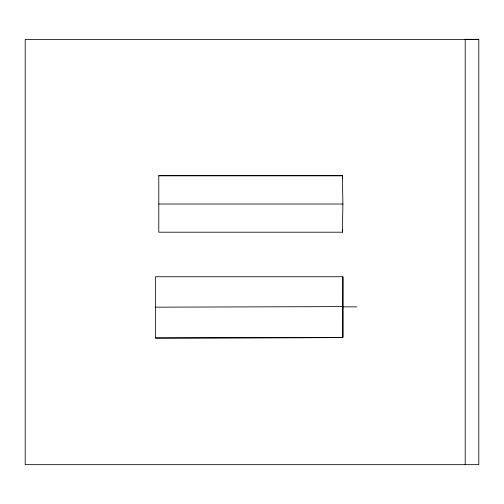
<?xml version="1.0" encoding="UTF-8"?>
<svg xmlns="http://www.w3.org/2000/svg" width="504" height="504" viewBox="0 0 504 504"><rect width="100%" height="100%" fill="white"/><g stroke="black" fill="none" stroke-linecap="round" stroke-linejoin="round"><path stroke-width="0.76" d="M342.43 178.668L342.43 175.518L158.785 175.518L158.785 232.199L342.43 232.199L342.884 204.013L342.43 175.827L158.785 175.827M472.229 39.482L478.8 39.331L478.8 464.669L25.2 464.669L25.2 39.482L472.229 39.482L465.205 39.331L465.205 464.669M342.884 276.746L342.884 337.579L155.465 338.411L155.465 276.746L342.928 276.746L342.884 336.943M155.465 307.175L342.884 306.608M465.205 39.331L478.8 39.331M158.785 204.013L342.884 204.013M342.884 306.848L356.838 306.848M155.465 337.579L342.884 337.579M342.43 229.9L342.43 232.199"/></g></svg>
